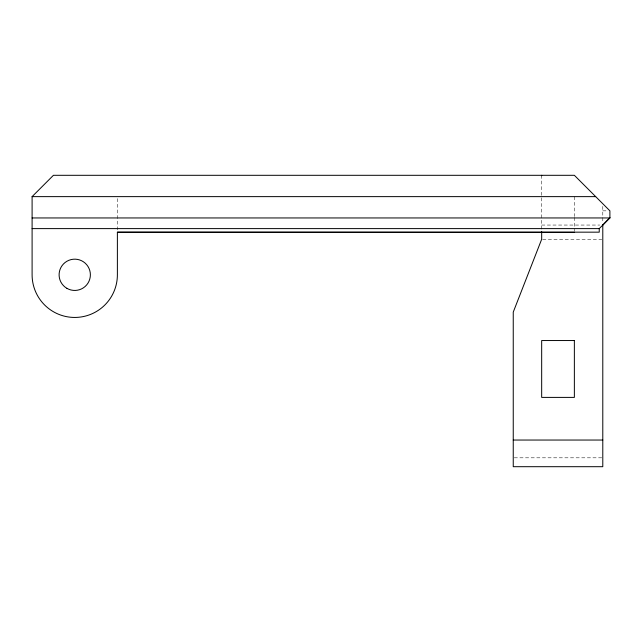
<?xml version="1.0" encoding="UTF-8"?>
<svg xmlns="http://www.w3.org/2000/svg" width="642" height="642" viewBox="0 0 642 642"><rect width="100%" height="100%" fill="white"/><g stroke="black" fill="none" stroke-linecap="round" stroke-linejoin="round"><path stroke-width="0.48" stroke-dasharray="3.21 2.41" d="M602.79 210.841L607.236 210.841M541.671 225.053L599.788 225.053M542.675 239.265L601.795 239.265M514.242 457.81L601.795 457.81M602.79 206.403L602.79 222.718M574.365 196.629L574.365 216.466M574.365 217.461L574.365 231.345M541.671 175.306L541.671 230.919M117.382 198.603L117.382 231.264"/><path stroke-width="0.96" d="M602.79 225.053L609.9 217.694M599.243 228.608L599.243 232.163L117.382 232.163L117.382 274.808A42.645 42.645 0 0 1 74.745 317.445A42.645 42.645 0 0 1 32.1 274.808L32.1 196.629L53.422 175.306L574.365 175.306L609.9 210.841L609.9 217.951L599.243 228.608L32.1 228.608M32.1 196.629L595.688 196.629M32.1 217.951L609.9 217.951M117.382 232.252L574.365 232.34M513.247 440.043L602.79 440.043M602.79 224.54L602.79 466.694L513.247 466.694L513.247 312.116L541.671 239.265L541.671 231.69M541.671 175.306L541.671 175.852M574.365 340.541L541.671 340.541L541.671 397.398L574.365 397.398L574.365 340.541M66.92 288.346A15.633 15.633 0 0 0 90.378 274.808A15.633 15.633 0 0 0 66.92 261.262A15.633 15.633 0 0 0 66.92 288.346"/></g></svg>
